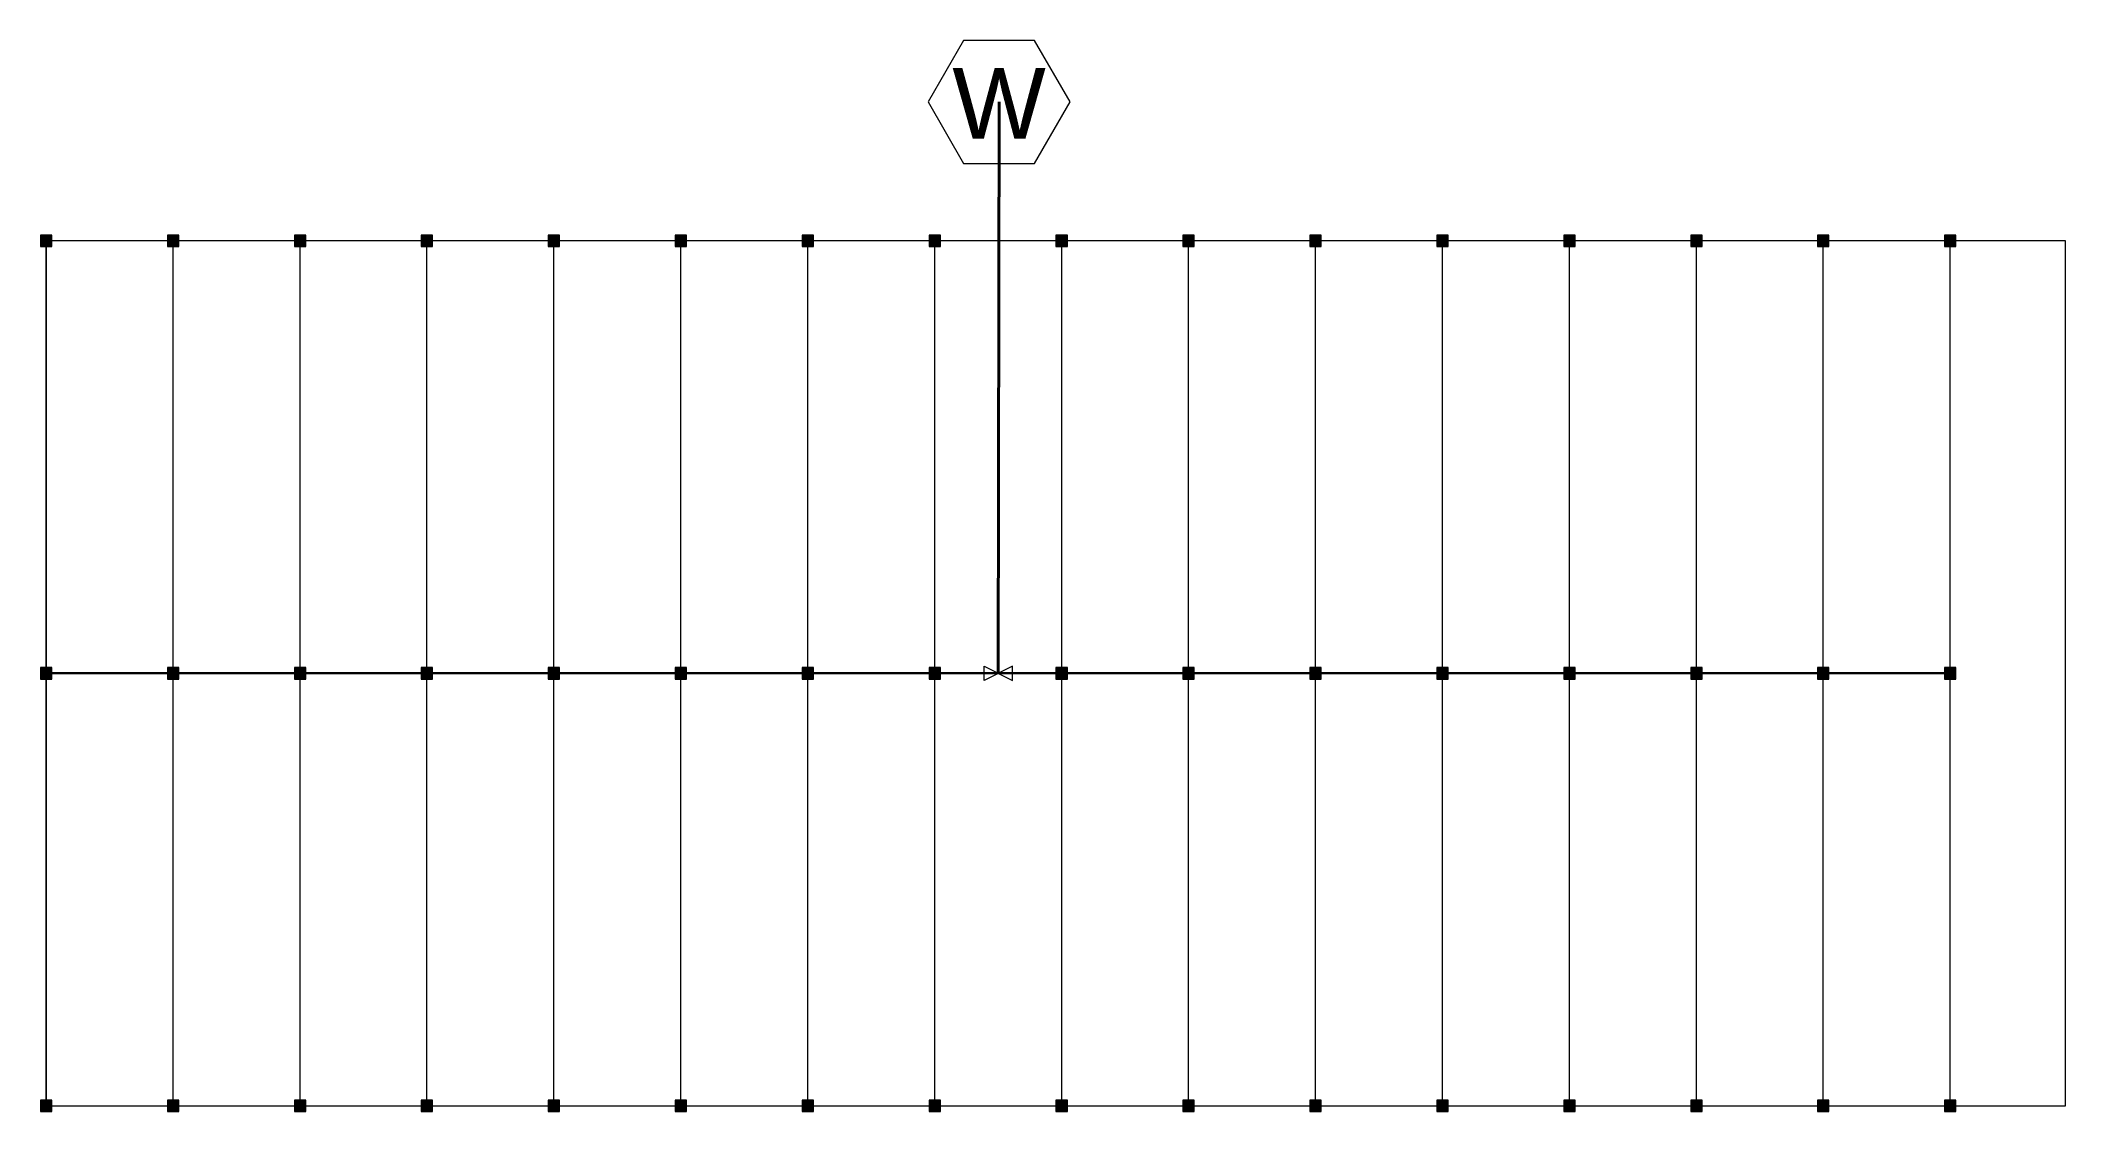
# Model space of a CAD drawing. Extents: x -31 to 320, y 92 to 277.
import ezdxf
from ezdxf.enums import TextEntityAlignment as Align

# ---------------------------------------------------------------- set-up
doc = ezdxf.new("R2010")
doc.units = 0
doc.header["$MEASUREMENT"] = 0
doc.layers.get('0').update_dxf_attribs({"color": 8, "lineweight": 15})
for name, color, linetype, lineweight in [('CONTROL_VALVES', 7, 'Continuous', 15), ('DRAWING', 7, 'Continuous', 15), ('IRRIGATION_AREAS', 4, 'Continuous', 15), ('MAINLINE_PIPES', 7, 'Continuous', 15), ('MISC_HYDRAULIC', 7, 'Continuous', 15), ('SPRAYLINES', 7, 'Continuous', 15), ('ZONE_JUNCTIONS', 7, 'Continuous', 15), ('ZONE_PIPES', 7, 'Continuous', 15)]:
    doc.layers.add(name, color=color, linetype=linetype, lineweight=lineweight)
doc.styles.add('VC1_helvet', font='helvet.shx')

# ---------------------------------------------------------------- blocks, each defined once
blk = doc.blocks.new('Junction')
at = {"linetype": 'Continuous', "lineweight": 0}
blk.add_hatch(color=8, dxfattribs=at).paths.add_polyline_path([(-50, -50), (50, -50), (50, 50), (-50, 50)])
at = {"color": 8, "linetype": 'Continuous', "lineweight": 0, "flags": 128}
blk.add_lwpolyline([(-50, -50), (50, -50), (50, 50), (-50, 50)], close=True, dxfattribs=at)
blk = doc.blocks.new('Valve')
at = {"color": 8, "linetype": 'Continuous', "lineweight": 0, "flags": 128}
blk.add_lwpolyline([(-50, -25), (-50, 25), (50, -25), (50, 25), (-50, -25)], close=True, dxfattribs=at)
blk = doc.blocks.new('Water Supply')
at = {"color": 8, "linetype": 'Continuous', "lineweight": 0, "flags": 128}
blk.add_lwpolyline([(-50, 0), (-25, -43.30125), (25, -43.30125), (50, 0), (25, 43.30125), (-25, 43.30125)], close=True, dxfattribs=at)
at = {"color": 8, "linetype": 'Continuous', "lineweight": 0, "style": 'VC1_helvet'}
blk.add_text('W', height=49.999977, dxfattribs=at).set_placement((0, -25.999988), align=Align.CENTER)

msp = doc.modelspace()

# ---------------------------------------------------------------- linework, layer by layer
at = {"layer": 'DRAWING', "color": 7, "linetype": 'Continuous', "lineweight": 15, "flags": 128}
msp.add_lwpolyline([(-30.161956, 92.616142), (319.838053, 92.616142), (319.838053, 242.616145), (-30.161956, 242.616145), (-30.161956, 92.616142)], close=True, dxfattribs=at)
at = {"layer": 'IRRIGATION_AREAS', "color": 4, "linetype": 'Continuous', "lineweight": 15, "flags": 128}
msp.add_lwpolyline([(-30.161956, 92.616142), (319.838053, 92.616142), (319.838053, 242.616145), (-30.161956, 242.616145), (-30.161956, 92.616142)], close=True, dxfattribs=at)
at = {"layer": 'MAINLINE_PIPES', "color": 201, "linetype": 'Continuous', "lineweight": 40}
msp.add_line((134.847891, 167.616144), (134.994962, 266.699439), dxfattribs=at)
at = {"layer": 'SPRAYLINES', "color": 3, "linetype": 'Continuous', "lineweight": 15}
for p, q in [((-30.161957, 167.616144), (-30.161957, 242.616148)), ((-8.160644, 167.616144), (-8.160644, 242.616148)), ((13.840668, 167.616144), (13.840668, 242.616148)), ((35.841981, 167.616144), (35.841981, 242.616148)), ((57.843294, 167.616144), (57.843294, 242.616148)), ((79.844606, 167.616144), (79.844606, 242.616148)), ((101.845919, 167.616144), (101.845919, 242.616148)), ((123.847231, 167.616144), (123.847231, 242.616148)), ((145.848551, 167.616144), (145.848551, 242.616148)), ((167.849863, 167.616144), (167.849863, 242.616148)), ((189.851176, 167.616144), (189.851176, 242.616148)), ((211.852488, 167.616144), (211.852488, 242.616148)), ((233.853801, 167.616144), (233.853801, 242.616148)), ((255.855114, 167.616144), (255.855114, 242.616148)), ((277.856426, 167.616144), (277.856426, 242.616148)), ((299.857739, 167.616144), (299.857739, 242.616148)), ((-30.161957, 92.616139), (-30.161957, 167.616144)), ((-8.160644, 92.616139), (-8.160644, 167.616144)), ((13.840668, 92.616139), (13.840668, 167.616144)), ((35.841981, 92.616139), (35.841981, 167.616144)), ((57.843294, 92.616139), (57.843294, 167.616144)), ((79.844606, 92.616139), (79.844606, 167.616144)), ((101.845919, 92.616139), (101.845919, 167.616144)), ((123.847231, 92.616139), (123.847231, 167.616144)), ((145.848551, 92.616139), (145.848551, 167.616144)), ((167.849863, 92.616139), (167.849863, 167.616144)), ((189.851176, 92.616139), (189.851176, 167.616144)), ((211.852488, 92.616139), (211.852488, 167.616144)), ((233.853801, 92.616139), (233.853801, 167.616144)), ((255.855114, 92.616139), (255.855114, 167.616144)), ((277.856426, 92.616139), (277.856426, 167.616144)), ((299.857739, 92.616139), (299.857739, 167.616144))]:
    msp.add_line(p, q, dxfattribs=at)
at = {"layer": 'ZONE_PIPES', "color": 1, "linetype": 'Continuous', "lineweight": 30}
for p, q in [((-30.161957, 167.616144), (-8.160644, 167.616144)), ((277.856426, 167.616144), (299.857739, 167.616144))]:
    msp.add_line(p, q, dxfattribs=at)
at = {"layer": 'ZONE_PIPES', "color": 3, "linetype": 'Continuous', "lineweight": 30}
for p, q in [((-8.160644, 167.616144), (13.840668, 167.616144)), ((13.840668, 167.616144), (35.841981, 167.616144)), ((233.853801, 167.616144), (255.855114, 167.616144)), ((255.855114, 167.616144), (277.856426, 167.616144))]:
    msp.add_line(p, q, dxfattribs=at)
at = {"layer": 'ZONE_PIPES', "color": 174, "linetype": 'Continuous', "lineweight": 30}
for p, q in [((35.841981, 167.616144), (57.843294, 167.616144)), ((57.843294, 167.616144), (79.844606, 167.616144)), ((79.844606, 167.616144), (101.845919, 167.616144)), ((167.849863, 167.616144), (189.851176, 167.616144)), ((189.851176, 167.616144), (211.852488, 167.616144)), ((211.852488, 167.616144), (233.853801, 167.616144))]:
    msp.add_line(p, q, dxfattribs=at)
at = {"layer": 'ZONE_PIPES', "color": 201, "linetype": 'Continuous', "lineweight": 30}
for p, q in [((101.845919, 167.616144), (123.847231, 167.616144)), ((123.847231, 167.616144), (134.847891, 167.616144)), ((134.847891, 167.616144), (145.848551, 167.616144)), ((145.848551, 167.616144), (167.849863, 167.616144))]:
    msp.add_line(p, q, dxfattribs=at)

# ---------------------------------------------------------------- block references
at = {"layer": 'CONTROL_VALVES', "color": 178, "linetype": 'Continuous', "lineweight": 15, "xscale": 0.049213, "yscale": 0.049213}
msp.add_blockref('Valve', (134.847891, 167.616144), dxfattribs=at)
at = {"layer": 'MISC_HYDRAULIC', "color": 6, "linetype": 'Continuous', "lineweight": 40, "xscale": 0.246063, "yscale": 0.246063}
msp.add_blockref('Water Supply', (134.994962, 266.699439), dxfattribs=at)
at = {"layer": 'ZONE_JUNCTIONS', "color": 7, "linetype": 'Continuous', "lineweight": 15, "xscale": 0.019685, "yscale": 0.019685}
for p in [(-30.161957, 242.616148), (-8.160644, 242.616148), (13.840668, 242.616148), (35.841981, 242.616148), (57.843294, 242.616148), (79.844606, 242.616148), (101.845919, 242.616148), (123.847231, 242.616148), (145.848551, 242.616148), (167.849863, 242.616148), (189.851176, 242.616148), (211.852488, 242.616148), (233.853801, 242.616148), (255.855114, 242.616148), (277.856426, 242.616148), (299.857739, 242.616148), (-30.161957, 167.616144), (-8.160644, 167.616144), (13.840668, 167.616144), (35.841981, 167.616144), (57.843294, 167.616144), (79.844606, 167.616144), (101.845919, 167.616144), (123.847231, 167.616144), (145.848551, 167.616144), (167.849863, 167.616144), (189.851176, 167.616144), (211.852488, 167.616144), (233.853801, 167.616144), (255.855114, 167.616144), (277.856426, 167.616144), (299.857739, 167.616144), (-30.161957, 92.616139), (-8.160644, 92.616139), (13.840668, 92.616139), (35.841981, 92.616139), (57.843294, 92.616139), (79.844606, 92.616139), (101.845919, 92.616139), (123.847231, 92.616139), (145.848551, 92.616139), (167.849863, 92.616139), (189.851176, 92.616139), (211.852488, 92.616139), (233.853801, 92.616139), (255.855114, 92.616139), (277.856426, 92.616139), (299.857739, 92.616139)]:
    msp.add_blockref('Junction', p, dxfattribs=at)

doc.saveas('drawing.dxf')
